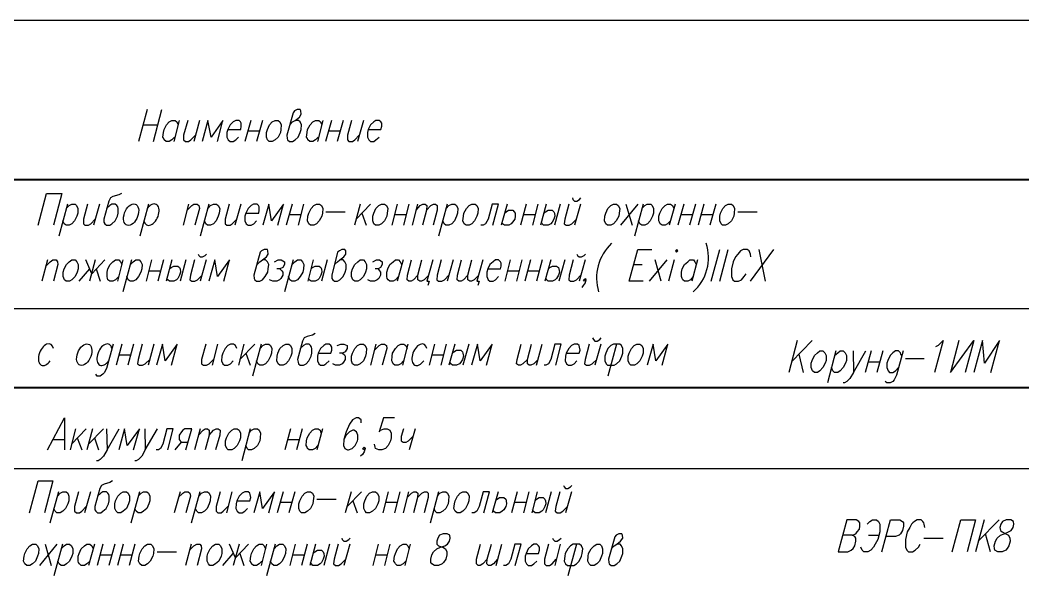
# Model space of a CAD drawing. Header units: millimetres. Extents: x 2185 to 4647, y 1259 to 2456.
# Drawn here: x 3204.9 to 3346.2, y 1896.2 to 1974.6 of the extents above; entities that cross this region are included whole.
import ezdxf

# ---------------------------------------------------------------- set-up
doc = ezdxf.new("R2010")
doc.units = ezdxf.units.MM
for name, color, linetype in [('PDF _0', 7, 'Continuous'), ('PDF _ТаБлица', 7, 'Continuous'), ('PDF _Текст.', 7, 'Continuous')]:
    doc.layers.add(name, color=color, linetype=linetype)

msp = doc.modelspace()

# ---------------------------------------------------------------- linework, layer by layer
at = {"layer": 'PDF _0', "lineweight": 25}
for points in [[(3167.15, 1974.62), (3444.85, 1974.62)], [(3167.15, 1933.91), (3444.85, 1933.91)], [(3167.15, 1911.37), (3444.85, 1911.37)]]:
    msp.add_lwpolyline(points, dxfattribs=at)
at = {"layer": 'PDF _ТаБлица', "lineweight": 40}
for points in [[(3167.15, 1952.14), (3444.85, 1952.14)], [(3167.15, 1922.8), (3444.85, 1922.8)]]:
    msp.add_lwpolyline(points, dxfattribs=at)
at = {"layer": 'PDF _Текст.', "lineweight": 25}
for points in [[(3222.78, 1961.98), (3221.57, 1957.47)], [(3223.67, 1957.47), (3224.88, 1961.98)], [(3242.91, 1959.82), (3243.29, 1960.27), (3243.67, 1960.46), (3244.24, 1960.9), (3244.5, 1961.35), (3244.44, 1961.79), (3244.37, 1961.98), (3243.93, 1961.98), (3243.55, 1961.79), (3243.36, 1961.54), (3242.47, 1958.36), (3242.53, 1957.92), (3242.59, 1957.73), (3242.85, 1957.47), (3243.29, 1957.47), (3243.67, 1957.73), (3244.05, 1958.11), (3244.37, 1958.74), (3244.5, 1959.19), (3244.56, 1959.82), (3244.37, 1960.27), (3244.12, 1960.46), (3243.67, 1960.46)], [(3222.21, 1959.82), (3224.31, 1959.82)], [(3226.65, 1958.11), (3226.27, 1957.73), (3225.89, 1957.47), (3225.45, 1957.47), (3225.19, 1957.73), (3225.13, 1957.92), (3225, 1958.11), (3225.07, 1958.74), (3225.19, 1959.19), (3225.51, 1959.82), (3225.89, 1960.27), (3226.27, 1960.46), (3226.72, 1960.46), (3226.97, 1960.27), (3227.16, 1959.82)], [(3227.29, 1960.46), (3226.53, 1957.47)], [(3228.5, 1960.46), (3227.92, 1958.36), (3227.92, 1957.73), (3228.18, 1957.47), (3228.62, 1957.47), (3228.94, 1957.73), (3229.58, 1958.36)], [(3230.15, 1960.46), (3229.39, 1957.47)], [(3232.69, 1957.47), (3233.45, 1960.46), (3231.8, 1958.11), (3231.35, 1960.46), (3230.53, 1957.47)], [(3234.15, 1959.19), (3235.99, 1959.19), (3236.05, 1959.63), (3236.05, 1960.08), (3235.93, 1960.27), (3235.74, 1960.46), (3235.29, 1960.46), (3234.91, 1960.27), (3234.47, 1959.82), (3234.15, 1959.19), (3234.02, 1958.74), (3234.02, 1958.11), (3234.21, 1957.73), (3234.47, 1957.47), (3234.91, 1957.47), (3235.29, 1957.73), (3235.67, 1958.11)], [(3237.39, 1960.46), (3236.56, 1957.47)], [(3239.04, 1960.46), (3238.21, 1957.47)], [(3246.91, 1958.11), (3246.53, 1957.73), (3246.15, 1957.47), (3245.71, 1957.47), (3245.45, 1957.73), (3245.39, 1957.92), (3245.26, 1958.11), (3245.32, 1958.74), (3245.39, 1959.19), (3245.77, 1959.82), (3246.15, 1960.27), (3246.53, 1960.46), (3246.98, 1960.46), (3247.23, 1960.27), (3247.42, 1959.82)], [(3247.55, 1960.46), (3246.78, 1957.47)], [(3248.75, 1960.46), (3247.93, 1957.47)], [(3250.4, 1960.46), (3249.58, 1957.47)], [(3251.61, 1960.46), (3251.04, 1958.36), (3251.04, 1957.73), (3251.23, 1957.47), (3251.74, 1957.47), (3252.06, 1957.73), (3252.69, 1958.36)], [(3253.26, 1960.46), (3252.44, 1957.47)], [(3253.96, 1959.19), (3255.74, 1959.19), (3255.87, 1959.63), (3255.87, 1960.08), (3255.74, 1960.27), (3255.48, 1960.46), (3255.04, 1960.46), (3254.72, 1960.27), (3254.28, 1959.82), (3253.96, 1959.19), (3253.83, 1958.74), (3253.83, 1958.11), (3254.02, 1957.73), (3254.28, 1957.47), (3254.72, 1957.47), (3255.04, 1957.73), (3255.48, 1958.11)], [(3236.94, 1959), (3238.59, 1959)], [(3248.37, 1959), (3250.02, 1959)], [(3207.41, 1945.66), (3208.62, 1950.17), (3210.78, 1950.17), (3209.57, 1945.66)], [(3219.16, 1950.17), (3218.78, 1949.98), (3217.95, 1949.73), (3217.64, 1949.54), (3217.38, 1949.09), (3216.68, 1946.55), (3216.68, 1946.11), (3216.81, 1945.85), (3217.07, 1945.66), (3217.51, 1945.66), (3217.83, 1945.85), (3218.27, 1946.3), (3218.59, 1946.93), (3218.72, 1947.38), (3218.72, 1948.01), (3218.65, 1948.27), (3218.53, 1948.46), (3218.27, 1948.65), (3217.83, 1948.65), (3217.51, 1948.46), (3217.07, 1948.01)], [(3282.73, 1949.54), (3282.79, 1949.28), (3283.04, 1949.09), (3283.36, 1949.09), (3283.74, 1949.28), (3283.93, 1949.54)], [(3211.54, 1948.65), (3210.33, 1944.14)], [(3211.35, 1948.01), (3211.8, 1948.46), (3212.18, 1948.65), (3212.62, 1948.65), (3212.81, 1948.46), (3213, 1948.01), (3213, 1947.38), (3212.87, 1946.93), (3212.56, 1946.3), (3212.18, 1945.85), (3211.8, 1945.66), (3211.35, 1945.66), (3211.1, 1945.85), (3210.91, 1946.3)], [(3214.4, 1948.65), (3213.83, 1946.55), (3213.83, 1945.85), (3214.02, 1945.66), (3214.53, 1945.66), (3214.84, 1945.85), (3215.48, 1946.55)], [(3216.05, 1948.65), (3215.22, 1945.66)], [(3222.97, 1948.65), (3221.77, 1944.14)], [(3228.62, 1948.65), (3227.86, 1945.66)], [(3228.43, 1947.82), (3229.07, 1948.46), (3229.39, 1948.65), (3229.83, 1948.65), (3230.08, 1948.46), (3230.15, 1948.01), (3229.51, 1945.66)], [(3231.48, 1948.65), (3230.27, 1944.14)], [(3231.35, 1948.01), (3231.73, 1948.46), (3232.12, 1948.65), (3232.56, 1948.65), (3232.81, 1948.46), (3233.01, 1948.01), (3232.94, 1947.38), (3232.81, 1946.93), (3232.5, 1946.3), (3232.12, 1945.85), (3231.73, 1945.66), (3231.29, 1945.66), (3231.04, 1945.85), (3230.85, 1946.3)], [(3234.34, 1948.65), (3233.77, 1946.55), (3233.77, 1945.85), (3234.02, 1945.66), (3234.47, 1945.66), (3234.78, 1945.85), (3235.42, 1946.55)], [(3235.99, 1948.65), (3235.16, 1945.66)], [(3236.69, 1947.38), (3238.53, 1947.38), (3238.59, 1947.82), (3238.59, 1948.27), (3238.47, 1948.46), (3238.28, 1948.65), (3237.77, 1948.65), (3237.45, 1948.46), (3237.01, 1948.01), (3236.69, 1947.38), (3236.56, 1946.93), (3236.56, 1946.3), (3236.75, 1945.85), (3237.01, 1945.66), (3237.45, 1945.66), (3237.83, 1945.85), (3238.21, 1946.3)], [(3241.2, 1945.66), (3242.02, 1948.65), (3240.31, 1946.3), (3239.93, 1948.65), (3239.1, 1945.66)], [(3243.23, 1948.65), (3242.4, 1945.66)], [(3244.82, 1948.65), (3244.05, 1945.66)], [(3252.82, 1948.65), (3251.99, 1945.66)], [(3254.28, 1948.65), (3252.25, 1946.55)], [(3258.02, 1948.65), (3257.26, 1945.66)], [(3259.68, 1948.65), (3258.91, 1945.66)], [(3260.88, 1948.65), (3260.12, 1945.66)], [(3260.69, 1947.82), (3261.26, 1948.46), (3261.64, 1948.65), (3261.96, 1948.65), (3262.22, 1948.46), (3262.15, 1947.82), (3261.58, 1945.66)], [(3262.15, 1947.82), (3262.79, 1948.46), (3263.17, 1948.65), (3263.42, 1948.65), (3263.68, 1948.46), (3263.68, 1947.82), (3263.11, 1945.66)], [(3265.07, 1948.65), (3263.87, 1944.14)], [(3264.95, 1948.01), (3265.33, 1948.46), (3265.71, 1948.65), (3266.15, 1948.65), (3266.41, 1948.46), (3266.6, 1948.01), (3266.53, 1947.38), (3266.41, 1946.93), (3266.09, 1946.3), (3265.71, 1945.85), (3265.33, 1945.66), (3264.88, 1945.66), (3264.63, 1945.85), (3264.44, 1946.3)], [(3271.49, 1945.66), (3272.31, 1948.65), (3271.42, 1948.65), (3270.85, 1946.55), (3270.47, 1945.85), (3270.15, 1945.66), (3269.84, 1945.66)], [(3273.52, 1948.65), (3272.69, 1945.66)], [(3276.19, 1948.65), (3275.42, 1945.66)], [(3277.84, 1948.65), (3277.08, 1945.66)], [(3279.04, 1948.65), (3278.22, 1945.66)], [(3281.01, 1948.65), (3280.19, 1945.66)], [(3282.22, 1948.65), (3281.65, 1946.55), (3281.58, 1945.85), (3281.84, 1945.66), (3282.28, 1945.66), (3282.66, 1945.85), (3283.3, 1946.55)], [(3283.87, 1948.65), (3283.04, 1945.66)], [(3291.94, 1948.65), (3289.52, 1945.66)], [(3290.28, 1948.65), (3291.17, 1945.66)], [(3292.7, 1948.65), (3291.49, 1944.14)], [(3292.51, 1948.01), (3292.95, 1948.46), (3293.27, 1948.65), (3293.78, 1948.65), (3293.97, 1948.46), (3294.16, 1948.01), (3294.16, 1947.38), (3294.03, 1946.93), (3293.71, 1946.3), (3293.33, 1945.85), (3292.95, 1945.66), (3292.51, 1945.66), (3292.25, 1945.85), (3292.06, 1946.3)], [(3296.57, 1946.3), (3296.13, 1945.85), (3295.81, 1945.66), (3295.36, 1945.66), (3295.11, 1945.85), (3294.98, 1946.11), (3294.92, 1946.3), (3294.92, 1946.93), (3295.05, 1947.38), (3295.36, 1948.01), (3295.81, 1948.46), (3296.13, 1948.65), (3296.57, 1948.65), (3296.82, 1948.46), (3297.02, 1948.01)], [(3297.21, 1948.65), (3296.38, 1945.66)], [(3298.41, 1948.65), (3297.59, 1945.66)], [(3300.06, 1948.65), (3299.24, 1945.66)], [(3301.27, 1948.65), (3300.44, 1945.66)], [(3302.92, 1948.65), (3302.1, 1945.66)], [(3242.78, 1947.19), (3244.44, 1947.19)], [(3247.99, 1947.57), (3250.72, 1947.57)], [(3253.07, 1947.38), (3253.64, 1945.66)], [(3257.64, 1947.19), (3259.29, 1947.19)], [(3273.14, 1947.38), (3273.39, 1947.57), (3273.71, 1947.82), (3274.15, 1947.82), (3274.34, 1947.82), (3274.54, 1947.57), (3274.66, 1947.38), (3274.66, 1946.93), (3274.6, 1946.55), (3274.28, 1946.11), (3274.09, 1945.85), (3273.77, 1945.66), (3273.14, 1945.66), (3272.88, 1945.85), (3272.82, 1946.11)], [(3275.81, 1947.19), (3277.46, 1947.19)], [(3278.73, 1947.38), (3278.92, 1947.57), (3279.3, 1947.82), (3279.74, 1947.82), (3279.87, 1947.82), (3280.12, 1947.57), (3280.19, 1947.38), (3280.25, 1946.93), (3280.12, 1946.55), (3279.87, 1946.11), (3279.68, 1945.85), (3279.3, 1945.66), (3278.66, 1945.66), (3278.47, 1945.85), (3278.35, 1946.11)], [(3297.97, 1947.19), (3299.62, 1947.19)], [(3300.83, 1947.19), (3302.48, 1947.19)], [(3306.03, 1947.57), (3308.76, 1947.57)], [(3238.28, 1940.14), (3238.66, 1940.52), (3239.04, 1940.77), (3239.61, 1941.22), (3239.86, 1941.6), (3239.8, 1942.04), (3239.74, 1942.23), (3239.29, 1942.23), (3238.91, 1942.04), (3238.72, 1941.85), (3237.83, 1938.61), (3237.89, 1938.17), (3237.96, 1937.98), (3238.21, 1937.79), (3238.66, 1937.79), (3239.04, 1937.98), (3239.42, 1938.42), (3239.8, 1939.06), (3239.86, 1939.5), (3239.93, 1940.14), (3239.74, 1940.52), (3239.48, 1940.77), (3239.04, 1940.77)], [(3249.2, 1940.14), (3249.64, 1940.52), (3249.96, 1940.77), (3250.53, 1941.22), (3250.79, 1941.6), (3250.79, 1942.04), (3250.66, 1942.23), (3250.21, 1942.23), (3249.9, 1942.04), (3249.64, 1941.85), (3248.82, 1938.61), (3248.82, 1938.17), (3248.94, 1937.98), (3249.2, 1937.79), (3249.64, 1937.79), (3249.96, 1937.98), (3250.4, 1938.42), (3250.72, 1939.06), (3250.85, 1939.5), (3250.85, 1940.14), (3250.66, 1940.52), (3250.4, 1940.77), (3249.96, 1940.77)], [(3292.7, 1937.79), (3290.73, 1937.79), (3291.94, 1942.23), (3293.9, 1942.23)], [(3302.29, 1937.79), (3303.49, 1942.23)], [(3303.49, 1937.79), (3304.7, 1942.23)], [(3307.87, 1941.22), (3307.81, 1941.6), (3307.62, 1942.04), (3307.37, 1942.23), (3306.79, 1942.23), (3306.41, 1942.04), (3306.03, 1941.6), (3305.72, 1941.22), (3305.4, 1940.52), (3305.14, 1939.5), (3305.14, 1938.8), (3305.14, 1938.42), (3305.33, 1937.98), (3305.59, 1937.79), (3306.16, 1937.79), (3306.54, 1937.98), (3306.92, 1938.42), (3307.24, 1938.8)], [(3307.81, 1937.79), (3311.11, 1942.23)], [(3309.02, 1942.23), (3309.91, 1937.79)], [(3229.96, 1941.6), (3230.08, 1941.41), (3230.27, 1941.22), (3230.59, 1941.22), (3230.97, 1941.41), (3231.16, 1941.6)], [(3283.36, 1941.6), (3283.43, 1941.41), (3283.68, 1941.22), (3284, 1941.22), (3284.38, 1941.41), (3284.57, 1941.6)], [(3208.75, 1940.77), (3207.92, 1937.79)], [(3208.49, 1939.88), (3209.13, 1940.52), (3209.51, 1940.77), (3209.95, 1940.77), (3210.14, 1940.52), (3210.21, 1940.14), (3209.57, 1937.79)], [(3213.19, 1937.79), (3214.72, 1939.5)], [(3216.81, 1940.77), (3214.97, 1938.8), (3214.14, 1940.77)], [(3215.48, 1940.77), (3214.65, 1937.79)], [(3215.61, 1939.5), (3216.18, 1937.79)], [(3218.78, 1938.42), (3218.34, 1937.98), (3217.95, 1937.79), (3217.51, 1937.79), (3217.26, 1937.98), (3217.19, 1938.17), (3217.13, 1938.42), (3217.13, 1939.06), (3217.26, 1939.5), (3217.57, 1940.14), (3217.95, 1940.52), (3218.34, 1940.77), (3218.78, 1940.77), (3219.03, 1940.52), (3219.23, 1940.14)], [(3219.35, 1940.77), (3218.59, 1937.79)], [(3220.56, 1940.77), (3219.35, 1936.26)], [(3220.43, 1940.14), (3220.81, 1940.52), (3221.19, 1940.77), (3221.64, 1940.77), (3221.89, 1940.52), (3222.08, 1940.14), (3222.02, 1939.5), (3221.89, 1939.06), (3221.57, 1938.42), (3221.19, 1937.98), (3220.81, 1937.79), (3220.37, 1937.79), (3220.11, 1937.98), (3219.92, 1938.42)], [(3223.42, 1940.77), (3222.65, 1937.79)], [(3225.07, 1940.77), (3224.31, 1937.79)], [(3226.27, 1940.77), (3225.45, 1937.79)], [(3225.96, 1939.5), (3226.15, 1939.69), (3226.53, 1939.88), (3226.97, 1939.88), (3227.1, 1939.88), (3227.35, 1939.69), (3227.42, 1939.5), (3227.48, 1939.06), (3227.35, 1938.61), (3227.1, 1938.17), (3226.91, 1937.98), (3226.53, 1937.79), (3225.96, 1937.79), (3225.7, 1937.98), (3225.58, 1938.17)], [(3228.24, 1940.77), (3227.42, 1937.79)], [(3229.45, 1940.77), (3228.88, 1938.61), (3228.81, 1937.98), (3229.07, 1937.79), (3229.51, 1937.79), (3229.89, 1937.98), (3230.53, 1938.61)], [(3231.1, 1940.77), (3230.27, 1937.79)], [(3233.58, 1937.79), (3234.4, 1940.77), (3232.69, 1938.42), (3232.31, 1940.77), (3231.48, 1937.79)], [(3241.51, 1939.5), (3241.77, 1939.25), (3241.9, 1939.06), (3241.9, 1938.61), (3241.64, 1938.17), (3241.45, 1937.98), (3241.07, 1937.79), (3240.5, 1937.79), (3240.05, 1937.98)], [(3240.75, 1940.52), (3241.26, 1940.77), (3241.7, 1940.77), (3242.15, 1940.52), (3242.15, 1940.14), (3241.9, 1939.69), (3241.51, 1939.5), (3241.07, 1939.5)], [(3243.36, 1940.77), (3242.15, 1936.26)], [(3243.23, 1940.14), (3243.61, 1940.52), (3243.99, 1940.77), (3244.44, 1940.77), (3244.69, 1940.52), (3244.88, 1940.14), (3244.82, 1939.5), (3244.75, 1939.06), (3244.37, 1938.42), (3243.99, 1937.98), (3243.61, 1937.79), (3243.17, 1937.79), (3242.91, 1937.98), (3242.72, 1938.42)], [(3246.21, 1940.77), (3245.45, 1937.79)], [(3245.9, 1939.5), (3246.09, 1939.69), (3246.47, 1939.88), (3246.91, 1939.88), (3247.04, 1939.88), (3247.29, 1939.69), (3247.36, 1939.5), (3247.42, 1939.06), (3247.29, 1938.61), (3247.04, 1938.17), (3246.85, 1937.98), (3246.47, 1937.79), (3245.9, 1937.79), (3245.64, 1937.98), (3245.51, 1938.17)], [(3248.18, 1940.77), (3247.36, 1937.79)], [(3255.36, 1939.5), (3255.55, 1939.25), (3255.68, 1939.06), (3255.68, 1938.61), (3255.42, 1938.17), (3255.23, 1937.98), (3254.85, 1937.79), (3254.28, 1937.79), (3253.9, 1937.98)], [(3254.6, 1940.52), (3255.1, 1940.77), (3255.55, 1940.77), (3255.93, 1940.52), (3255.93, 1940.14), (3255.68, 1939.69), (3255.36, 1939.5), (3254.91, 1939.5)], [(3258.22, 1938.42), (3257.77, 1937.98), (3257.45, 1937.79), (3257.01, 1937.79), (3256.75, 1937.98), (3256.63, 1938.17), (3256.56, 1938.42), (3256.56, 1939.06), (3256.69, 1939.5), (3257.01, 1940.14), (3257.45, 1940.52), (3257.77, 1940.77), (3258.22, 1940.77), (3258.47, 1940.52), (3258.66, 1940.14)], [(3258.85, 1940.77), (3258.02, 1937.79)], [(3260.95, 1938.61), (3260.31, 1937.98), (3259.99, 1937.79), (3259.68, 1937.79), (3259.42, 1937.98), (3259.49, 1938.61), (3260.06, 1940.77)], [(3262.47, 1938.61), (3261.84, 1937.98), (3261.45, 1937.79), (3261.2, 1937.79), (3260.95, 1937.98), (3260.95, 1938.61), (3261.52, 1940.77)], [(3263.04, 1940.77), (3262.22, 1937.79), (3262.53, 1937.79), (3262.34, 1937.15)], [(3264.25, 1940.77), (3263.68, 1938.61), (3263.61, 1937.98), (3263.87, 1937.79), (3264.31, 1937.79), (3264.69, 1937.98), (3265.33, 1938.61)], [(3265.9, 1940.77), (3265.07, 1937.79)], [(3267.99, 1938.61), (3267.36, 1937.98), (3267.04, 1937.79), (3266.72, 1937.79), (3266.47, 1937.98), (3266.53, 1938.61), (3267.11, 1940.77)], [(3269.52, 1938.61), (3268.88, 1937.98), (3268.5, 1937.79), (3268.25, 1937.79), (3267.99, 1937.98), (3267.99, 1938.61), (3268.57, 1940.77)], [(3270.09, 1940.77), (3269.26, 1937.79), (3269.58, 1937.79), (3269.39, 1937.15)], [(3270.79, 1939.5), (3272.57, 1939.5), (3272.69, 1939.88), (3272.69, 1940.33), (3272.57, 1940.52), (3272.31, 1940.77), (3271.87, 1940.77), (3271.55, 1940.52), (3271.11, 1940.14), (3270.79, 1939.5), (3270.66, 1939.06), (3270.66, 1938.42), (3270.85, 1937.98), (3271.11, 1937.79), (3271.55, 1937.79), (3271.87, 1937.98), (3272.31, 1938.42)], [(3273.96, 1940.77), (3273.2, 1937.79)], [(3275.61, 1940.77), (3274.85, 1937.79)], [(3276.82, 1940.77), (3276, 1937.79)], [(3278.47, 1940.77), (3277.65, 1937.79)], [(3279.68, 1940.77), (3278.85, 1937.79)], [(3279.36, 1939.5), (3279.55, 1939.69), (3279.93, 1939.88), (3280.38, 1939.88), (3280.5, 1939.88), (3280.76, 1939.69), (3280.82, 1939.5), (3280.89, 1939.06), (3280.76, 1938.61), (3280.5, 1938.17), (3280.31, 1937.98), (3279.93, 1937.79), (3279.3, 1937.79), (3279.11, 1937.98), (3278.98, 1938.17)], [(3281.65, 1940.77), (3280.82, 1937.79)], [(3282.85, 1940.77), (3282.28, 1938.61), (3282.22, 1937.98), (3282.47, 1937.79), (3282.92, 1937.79), (3283.3, 1937.98), (3283.93, 1938.61)], [(3284.51, 1940.77), (3283.68, 1937.79)], [(3291.36, 1940.14), (3292.57, 1940.14)], [(3293.59, 1937.79), (3296.06, 1940.77)], [(3295.24, 1937.79), (3294.41, 1940.77)], [(3297.08, 1940.77), (3296.25, 1937.79)], [(3299.75, 1938.42), (3299.36, 1937.98), (3298.98, 1937.79), (3298.54, 1937.79), (3298.29, 1937.98), (3298.22, 1938.17), (3298.09, 1938.42), (3298.09, 1939.06), (3298.22, 1939.5), (3298.54, 1940.14), (3298.98, 1940.52), (3299.3, 1940.77), (3299.81, 1940.77), (3300, 1940.52), (3300.19, 1940.14)], [(3300.38, 1940.77), (3299.56, 1937.79)], [(3223.04, 1939.25), (3224.69, 1939.25)], [(3273.58, 1939.25), (3275.23, 1939.25)], [(3276.44, 1939.25), (3278.09, 1939.25)], [(3284.63, 1937.98), (3284.44, 1937.79), (3284.31, 1937.98), (3284.57, 1938.17), (3284.63, 1937.98), (3284.51, 1937.53), (3284.25, 1937.15), (3284.06, 1936.9)], [(3246.47, 1930.42), (3246.09, 1930.17), (3245.32, 1929.98), (3244.94, 1929.79), (3244.69, 1929.34), (3243.99, 1926.74), (3244.05, 1926.36), (3244.12, 1926.1), (3244.37, 1925.91), (3244.82, 1925.91), (3245.2, 1926.1), (3245.58, 1926.55), (3245.9, 1927.18), (3246.02, 1927.63), (3246.02, 1928.26), (3245.96, 1928.45), (3245.83, 1928.71), (3245.64, 1928.9), (3245.13, 1928.9), (3244.82, 1928.71), (3244.37, 1928.26)], [(3285.58, 1929.79), (3285.71, 1929.53), (3285.9, 1929.34), (3286.22, 1929.34), (3286.6, 1929.53), (3286.79, 1929.79)], [(3218.02, 1928.9), (3217.07, 1925.47), (3216.75, 1924.83), (3216.56, 1924.64), (3216.18, 1924.39), (3215.73, 1924.39), (3215.54, 1924.64)], [(3219.23, 1928.9), (3218.4, 1925.91)], [(3220.88, 1928.9), (3220.05, 1925.91)], [(3222.08, 1928.9), (3221.51, 1926.74), (3221.45, 1926.1), (3221.7, 1925.91), (3222.15, 1925.91), (3222.53, 1926.1), (3223.16, 1926.74)], [(3223.73, 1928.9), (3222.91, 1925.91)], [(3226.21, 1925.91), (3227.04, 1928.9), (3225.32, 1926.55), (3224.94, 1928.9), (3224.11, 1925.91)], [(3231.04, 1928.9), (3230.46, 1926.74), (3230.46, 1926.1), (3230.72, 1925.91), (3231.16, 1925.91), (3231.54, 1926.1), (3232.12, 1926.74)], [(3232.69, 1928.9), (3231.93, 1925.91)], [(3235.42, 1928.26), (3235.23, 1928.71), (3234.97, 1928.9), (3234.53, 1928.9), (3234.15, 1928.71), (3233.77, 1928.26), (3233.45, 1927.63), (3233.32, 1927.18), (3233.26, 1926.55), (3233.45, 1926.1), (3233.7, 1925.91), (3234.15, 1925.91), (3234.53, 1926.1), (3234.91, 1926.55)], [(3236.43, 1928.9), (3235.67, 1925.91)], [(3237.96, 1928.9), (3235.86, 1926.74)], [(3238.85, 1928.9), (3237.64, 1924.39)], [(3238.72, 1928.26), (3239.1, 1928.71), (3239.48, 1928.9), (3239.93, 1928.9), (3240.18, 1928.71), (3240.37, 1928.26), (3240.31, 1927.63), (3240.18, 1927.18), (3239.86, 1926.55), (3239.48, 1926.1), (3239.1, 1925.91), (3238.66, 1925.91), (3238.4, 1926.1), (3238.21, 1926.55)], [(3246.91, 1927.63), (3248.69, 1927.63), (3248.82, 1928.07), (3248.82, 1928.45), (3248.69, 1928.71), (3248.44, 1928.9), (3247.99, 1928.9), (3247.67, 1928.71), (3247.23, 1928.26), (3246.91, 1927.63), (3246.78, 1927.18), (3246.78, 1926.55), (3246.98, 1926.1), (3247.23, 1925.91), (3247.67, 1925.91), (3247.99, 1926.1), (3248.44, 1926.55)], [(3249.58, 1928.71), (3250.09, 1928.9), (3250.53, 1928.9), (3250.98, 1928.71), (3250.98, 1928.26), (3250.72, 1927.82), (3250.34, 1927.63), (3249.9, 1927.63)], [(3255.04, 1928.9), (3254.28, 1925.91)], [(3254.85, 1928.07), (3255.48, 1928.71), (3255.8, 1928.9), (3256.25, 1928.9), (3256.5, 1928.71), (3256.56, 1928.26), (3255.93, 1925.91)], [(3258.91, 1926.55), (3258.53, 1926.1), (3258.15, 1925.91), (3257.71, 1925.91), (3257.45, 1926.1), (3257.39, 1926.36), (3257.26, 1926.55), (3257.33, 1927.18), (3257.39, 1927.63), (3257.77, 1928.26), (3258.15, 1928.71), (3258.53, 1928.9), (3258.98, 1928.9), (3259.23, 1928.71), (3259.42, 1928.26)], [(3259.55, 1928.9), (3258.79, 1925.91)], [(3263.3, 1928.9), (3262.53, 1925.91)], [(3264.95, 1928.9), (3264.18, 1925.91)], [(3266.15, 1928.9), (3265.33, 1925.91)], [(3268.12, 1928.9), (3267.3, 1925.91)], [(3270.6, 1925.91), (3271.42, 1928.9), (3269.71, 1926.55), (3269.33, 1928.9), (3268.5, 1925.91)], [(3276.38, 1926.74), (3275.74, 1926.1), (3275.42, 1925.91), (3275.11, 1925.91), (3274.85, 1926.1), (3274.92, 1926.74), (3275.49, 1928.9)], [(3277.9, 1926.74), (3277.27, 1926.1), (3276.89, 1925.91), (3276.63, 1925.91), (3276.38, 1926.1), (3276.38, 1926.74), (3276.95, 1928.9)], [(3277.65, 1925.91), (3278.47, 1928.9)], [(3280.38, 1925.91), (3281.14, 1928.9), (3280.25, 1928.9), (3279.68, 1926.74), (3279.36, 1926.1), (3278.98, 1925.91), (3278.73, 1925.91)], [(3281.84, 1927.63), (3283.68, 1927.63), (3283.81, 1928.07), (3283.74, 1928.45), (3283.68, 1928.71), (3283.43, 1928.9), (3282.98, 1928.9), (3282.6, 1928.71), (3282.22, 1928.26), (3281.84, 1927.63), (3281.77, 1927.18), (3281.71, 1926.55), (3281.9, 1926.1), (3282.16, 1925.91), (3282.6, 1925.91), (3282.98, 1926.1), (3283.36, 1926.55)], [(3285.08, 1928.9), (3284.51, 1926.74), (3284.44, 1926.1), (3284.7, 1925.91), (3285.14, 1925.91), (3285.52, 1926.1), (3286.16, 1926.74)], [(3286.73, 1928.9), (3285.9, 1925.91)], [(3288.95, 1928.9), (3287.74, 1924.39)], [(3295.36, 1925.91), (3296.19, 1928.9), (3294.48, 1926.55), (3294.09, 1928.9), (3293.27, 1925.91)], [(3314.41, 1929.41), (3313.21, 1924.9)], [(3316.51, 1929.41), (3313.59, 1926.42)], [(3333.97, 1928.58), (3334.35, 1928.77), (3334.99, 1929.41), (3333.78, 1924.9)], [(3337.21, 1929.41), (3336.01, 1924.9), (3339.31, 1929.41), (3338.1, 1924.9)], [(3341.72, 1924.9), (3342.93, 1929.41), (3340.83, 1926.23), (3340.51, 1929.41), (3339.31, 1924.9)], [(3218.78, 1927.37), (3220.43, 1927.37)], [(3236.69, 1927.63), (3237.32, 1925.91)], [(3250.34, 1927.63), (3250.6, 1927.37), (3250.72, 1927.18), (3250.72, 1926.74), (3250.47, 1926.36), (3250.28, 1926.1), (3249.9, 1925.91), (3249.33, 1925.91), (3248.94, 1926.1)], [(3262.91, 1927.37), (3264.57, 1927.37)], [(3265.84, 1927.63), (3266.03, 1927.82), (3266.41, 1928.07), (3266.85, 1928.07), (3266.98, 1928.07), (3267.23, 1927.82), (3267.3, 1927.63), (3267.36, 1927.18), (3267.23, 1926.74), (3266.98, 1926.36), (3266.79, 1926.1), (3266.41, 1925.91), (3265.84, 1925.91), (3265.58, 1926.1), (3265.45, 1926.36)], [(3315.3, 1924.9), (3314.67, 1927.5)], [(3319.88, 1927.94), (3318.67, 1923.44)], [(3319.69, 1927.31), (3320.13, 1927.69), (3320.45, 1927.94), (3320.89, 1927.94), (3321.15, 1927.69), (3321.34, 1927.31), (3321.34, 1926.61), (3321.21, 1926.23), (3320.89, 1925.6), (3320.45, 1925.15), (3320.13, 1924.9), (3319.69, 1924.9), (3319.43, 1925.15), (3319.24, 1925.6)], [(3322.29, 1927.94), (3322.35, 1924.9), (3324.07, 1927.94)], [(3324.83, 1927.94), (3324, 1924.9)], [(3326.48, 1927.94), (3325.65, 1924.9)], [(3329.34, 1927.94), (3328.39, 1924.52), (3328.07, 1923.88), (3327.88, 1923.63), (3327.5, 1923.44), (3327.05, 1923.44), (3326.8, 1923.63)], [(3329.15, 1927.31), (3329.02, 1927.5), (3328.96, 1927.69), (3328.7, 1927.94), (3328.26, 1927.94), (3327.88, 1927.69), (3327.5, 1927.31), (3327.18, 1926.61), (3327.05, 1926.23), (3327.05, 1925.6), (3327.24, 1925.15), (3327.43, 1924.9), (3327.88, 1924.9), (3328.26, 1925.15), (3328.7, 1925.6)], [(3329.66, 1926.87), (3332.32, 1926.87)], [(3324.38, 1926.42), (3326.04, 1926.42)], [(3322.35, 1924.9), (3321.84, 1924.07), (3321.4, 1923.63), (3321.08, 1923.44), (3320.89, 1923.44)], [(3208.75, 1913.97), (3211.16, 1918.48), (3211.16, 1913.97)], [(3252.94, 1917.78), (3252.94, 1918.23), (3252.56, 1918.48), (3252.25, 1918.48), (3251.74, 1918.23), (3251.29, 1917.59), (3250.85, 1916.51), (3250.53, 1915.43), (3250.47, 1914.61), (3250.66, 1914.16), (3251.04, 1913.97), (3251.17, 1913.97), (3251.67, 1914.16), (3252.12, 1914.61), (3252.44, 1915.24), (3252.5, 1915.43), (3252.5, 1916.07), (3252.31, 1916.51), (3251.93, 1916.77), (3251.8, 1916.77), (3251.29, 1916.51), (3250.85, 1916.07), (3250.53, 1915.43)], [(3257.64, 1918.48), (3256.12, 1918.48), (3255.48, 1916.51), (3255.68, 1916.77), (3256.18, 1916.96), (3256.63, 1916.96), (3257.01, 1916.77), (3257.2, 1916.32), (3257.2, 1915.69), (3257.07, 1915.24), (3256.75, 1914.61), (3256.37, 1914.16), (3255.87, 1913.97), (3255.42, 1913.97), (3254.98, 1914.16), (3254.91, 1914.36), (3254.85, 1914.8)], [(3212.68, 1916.96), (3211.92, 1913.97)], [(3214.21, 1916.96), (3212.11, 1914.8)], [(3215.1, 1916.96), (3214.27, 1913.97)], [(3216.62, 1916.96), (3214.53, 1914.8)], [(3217.07, 1916.96), (3217.13, 1913.97), (3218.84, 1916.96)], [(3220.88, 1913.97), (3221.7, 1916.96), (3219.99, 1914.61), (3219.61, 1916.96), (3218.78, 1913.97)], [(3222.46, 1916.96), (3222.53, 1913.97), (3224.24, 1916.96)], [(3225.7, 1913.97), (3226.46, 1916.96), (3225.58, 1916.96), (3225, 1914.8), (3224.69, 1914.16), (3224.37, 1913.97), (3224.05, 1913.97)], [(3228.24, 1913.97), (3229.07, 1916.96), (3228.12, 1916.96), (3227.8, 1916.77), (3227.61, 1916.51), (3227.29, 1916.07), (3227.29, 1915.88), (3227.29, 1915.43), (3227.42, 1915.24), (3227.61, 1915.05), (3228.56, 1915.05)], [(3230.27, 1916.96), (3229.45, 1913.97)], [(3230.02, 1916.07), (3230.66, 1916.77), (3230.97, 1916.96), (3231.29, 1916.96), (3231.54, 1916.77), (3231.54, 1916.07), (3230.97, 1913.97)], [(3231.54, 1916.07), (3232.12, 1916.77), (3232.5, 1916.96), (3232.81, 1916.96), (3233.07, 1916.77), (3233.01, 1916.07), (3232.43, 1913.97)], [(3237.32, 1916.96), (3236.12, 1912.45)], [(3237.13, 1916.32), (3237.51, 1916.77), (3237.89, 1916.96), (3238.34, 1916.96), (3238.59, 1916.77), (3238.78, 1916.32), (3238.72, 1915.69), (3238.66, 1915.24), (3238.34, 1914.61), (3237.89, 1914.16), (3237.51, 1913.97), (3237.07, 1913.97), (3236.88, 1914.16), (3236.69, 1914.61)], [(3242.97, 1916.96), (3242.21, 1913.97)], [(3244.63, 1916.96), (3243.86, 1913.97)], [(3246.85, 1914.61), (3246.47, 1914.16), (3246.09, 1913.97), (3245.64, 1913.97), (3245.39, 1914.16), (3245.32, 1914.36), (3245.2, 1914.61), (3245.26, 1915.24), (3245.32, 1915.69), (3245.71, 1916.32), (3246.09, 1916.77), (3246.47, 1916.96), (3246.91, 1916.96), (3247.17, 1916.77), (3247.29, 1916.32)], [(3247.48, 1916.96), (3246.72, 1913.97)], [(3258.91, 1916.96), (3258.6, 1915.88), (3258.6, 1915.24), (3258.85, 1915.05), (3259.29, 1915.05), (3259.61, 1915.24), (3260.25, 1915.88)], [(3260.56, 1916.96), (3259.74, 1913.97)], [(3209.57, 1915.43), (3211.1, 1915.43)], [(3212.94, 1915.69), (3213.57, 1913.97)], [(3215.35, 1915.69), (3215.92, 1913.97)], [(3242.59, 1915.43), (3244.24, 1915.43)], [(3217.13, 1913.97), (3216.62, 1913.09), (3216.18, 1912.64), (3215.86, 1912.45), (3215.67, 1912.45)], [(3222.53, 1913.97), (3222.02, 1913.09), (3221.57, 1912.64), (3221.26, 1912.45), (3221.07, 1912.45)], [(3226.72, 1913.97), (3227.61, 1915.05)], [(3253.52, 1914.16), (3253.26, 1913.97), (3253.2, 1914.16), (3253.39, 1914.36), (3253.52, 1914.16), (3253.39, 1913.72), (3253.14, 1913.34), (3252.88, 1913.09)], [(3206.21, 1905.08), (3207.41, 1909.59), (3209.51, 1909.59), (3208.3, 1905.08)], [(3217.89, 1909.59), (3217.51, 1909.4), (3216.75, 1909.15), (3216.37, 1908.96), (3216.11, 1908.51), (3215.41, 1905.97), (3215.41, 1905.53), (3215.54, 1905.34), (3215.8, 1905.08), (3216.24, 1905.08), (3216.56, 1905.34), (3217, 1905.72), (3217.32, 1906.35), (3217.45, 1906.8), (3217.45, 1907.43), (3217.38, 1907.69), (3217.26, 1907.88), (3217.07, 1908.07), (3216.56, 1908.07), (3216.24, 1907.88), (3215.8, 1907.43)], [(3281.46, 1908.96), (3281.58, 1908.77), (3281.77, 1908.51), (3282.09, 1908.51), (3282.47, 1908.77), (3282.66, 1908.96)], [(3210.27, 1908.07), (3209.06, 1903.62)], [(3210.14, 1907.43), (3210.53, 1907.88), (3210.91, 1908.07), (3211.35, 1908.07), (3211.6, 1907.88), (3211.73, 1907.43), (3211.73, 1906.8), (3211.6, 1906.35), (3211.29, 1905.72), (3210.91, 1905.34), (3210.53, 1905.08), (3210.08, 1905.08), (3209.83, 1905.34), (3209.64, 1905.72)], [(3213.13, 1908.07), (3212.56, 1905.97), (3212.56, 1905.34), (3212.81, 1905.08), (3213.26, 1905.08), (3213.57, 1905.34), (3214.21, 1905.97)], [(3214.78, 1908.07), (3213.95, 1905.08)], [(3221.7, 1908.07), (3220.5, 1903.62)], [(3221.51, 1907.43), (3221.96, 1907.88), (3222.27, 1908.07), (3222.72, 1908.07), (3222.97, 1907.88), (3223.16, 1907.43), (3223.16, 1906.8), (3223.04, 1906.35), (3222.72, 1905.72), (3222.27, 1905.34), (3221.96, 1905.08), (3221.51, 1905.08), (3221.26, 1905.34), (3221.07, 1905.72)], [(3227.42, 1908.07), (3226.59, 1905.08)], [(3227.16, 1907.24), (3227.8, 1907.88), (3228.12, 1908.07), (3228.56, 1908.07), (3228.81, 1907.88), (3228.88, 1907.43), (3228.24, 1905.08)], [(3230.21, 1908.07), (3229, 1903.62)], [(3230.08, 1907.43), (3230.46, 1907.88), (3230.85, 1908.07), (3231.29, 1908.07), (3231.54, 1907.88), (3231.73, 1907.43), (3231.67, 1906.8), (3231.54, 1906.35), (3231.23, 1905.72), (3230.85, 1905.34), (3230.46, 1905.08), (3230.02, 1905.08), (3229.77, 1905.34), (3229.58, 1905.72)], [(3233.07, 1908.07), (3232.5, 1905.97), (3232.5, 1905.34), (3232.75, 1905.08), (3233.2, 1905.08), (3233.51, 1905.34), (3234.15, 1905.97)], [(3234.72, 1908.07), (3233.96, 1905.08)], [(3235.42, 1906.8), (3237.26, 1906.8), (3237.39, 1907.24), (3237.32, 1907.69), (3237.26, 1907.88), (3237.01, 1908.07), (3236.56, 1908.07), (3236.18, 1907.88), (3235.74, 1907.43), (3235.42, 1906.8), (3235.35, 1906.35), (3235.29, 1905.72), (3235.48, 1905.34), (3235.74, 1905.08), (3236.18, 1905.08), (3236.56, 1905.34), (3236.94, 1905.72)], [(3239.93, 1905.08), (3240.75, 1908.07), (3239.04, 1905.72), (3238.66, 1908.07), (3237.83, 1905.08)], [(3241.96, 1908.07), (3241.13, 1905.08)], [(3243.61, 1908.07), (3242.78, 1905.08)], [(3246.72, 1907.05), (3249.45, 1907.05)], [(3251.55, 1908.07), (3250.72, 1905.08)], [(3253.01, 1908.07), (3250.98, 1905.97)], [(3256.75, 1908.07), (3255.99, 1905.08)], [(3258.41, 1908.07), (3257.64, 1905.08)], [(3259.61, 1908.07), (3258.85, 1905.08)], [(3259.42, 1907.24), (3260.06, 1907.88), (3260.37, 1908.07), (3260.69, 1908.07), (3260.95, 1907.88), (3260.88, 1907.24), (3260.31, 1905.08)], [(3260.88, 1907.24), (3261.52, 1907.88), (3261.9, 1908.07), (3262.22, 1908.07), (3262.41, 1907.88), (3262.41, 1907.24), (3261.84, 1905.08)], [(3263.87, 1908.07), (3262.66, 1903.62)], [(3263.68, 1907.43), (3264.06, 1907.88), (3264.44, 1908.07), (3264.88, 1908.07), (3265.14, 1907.88), (3265.33, 1907.43), (3265.26, 1906.8), (3265.2, 1906.35), (3264.88, 1905.72), (3264.44, 1905.34), (3264.06, 1905.08), (3263.61, 1905.08), (3263.36, 1905.34), (3263.23, 1905.72)], [(3270.22, 1905.08), (3271.04, 1908.07), (3270.15, 1908.07), (3269.58, 1905.97), (3269.26, 1905.34), (3268.88, 1905.08), (3268.57, 1905.08)], [(3272.25, 1908.07), (3271.42, 1905.08)], [(3271.87, 1906.8), (3272.12, 1907.05), (3272.44, 1907.24), (3272.88, 1907.24), (3273.07, 1907.24), (3273.33, 1907.05), (3273.39, 1906.8), (3273.46, 1906.35), (3273.33, 1905.97), (3273.07, 1905.53), (3272.82, 1905.34), (3272.5, 1905.08), (3271.87, 1905.08), (3271.61, 1905.34), (3271.55, 1905.53)], [(3274.92, 1908.07), (3274.15, 1905.08)], [(3276.57, 1908.07), (3275.81, 1905.08)], [(3277.77, 1908.07), (3277.01, 1905.08)], [(3277.46, 1906.8), (3277.65, 1907.05), (3278.03, 1907.24), (3278.47, 1907.24), (3278.6, 1907.24), (3278.85, 1907.05), (3278.92, 1906.8), (3278.98, 1906.35), (3278.85, 1905.97), (3278.6, 1905.53), (3278.41, 1905.34), (3278.03, 1905.08), (3277.46, 1905.08), (3277.2, 1905.34), (3277.08, 1905.53)], [(3279.74, 1908.07), (3278.92, 1905.08)], [(3280.95, 1908.07), (3280.38, 1905.97), (3280.31, 1905.34), (3280.57, 1905.08), (3281.01, 1905.08), (3281.39, 1905.34), (3282.03, 1905.97)], [(3282.6, 1908.07), (3281.77, 1905.08)], [(3241.51, 1906.61), (3243.17, 1906.61)], [(3251.8, 1906.8), (3252.37, 1905.08)], [(3256.37, 1906.61), (3258.02, 1906.61)], [(3274.54, 1906.61), (3276.19, 1906.61)], [(3322.16, 1901.97), (3322.67, 1902.16), (3322.86, 1902.42), (3323.18, 1902.8), (3323.24, 1903.24), (3323.24, 1903.69), (3323.11, 1903.88), (3322.73, 1904.13), (3321.4, 1904.13), (3320.19, 1899.62), (3321.53, 1899.62), (3322.04, 1899.81), (3322.29, 1900.07), (3322.54, 1900.45), (3322.67, 1901.08), (3322.67, 1901.53), (3322.54, 1901.78), (3322.16, 1901.97), (3320.83, 1901.97)], [(3324.26, 1903.5), (3324.64, 1903.88), (3325.02, 1904.13), (3325.59, 1904.13), (3325.85, 1903.88), (3326.04, 1903.5), (3326.04, 1903.05), (3326.04, 1902.42), (3325.78, 1901.34), (3325.4, 1900.7), (3325.15, 1900.26), (3324.77, 1899.81), (3324.38, 1899.62), (3323.81, 1899.62), (3323.56, 1899.81), (3323.37, 1900.26)], [(3326.35, 1899.62), (3327.56, 1904.13), (3328.89, 1904.13), (3329.27, 1903.88), (3329.4, 1903.69), (3329.4, 1903.24), (3329.27, 1902.61), (3328.96, 1902.16), (3328.77, 1901.97), (3328.26, 1901.78), (3326.92, 1901.78)], [(3332.39, 1903.05), (3332.32, 1903.5), (3332.26, 1903.69), (3332.13, 1903.88), (3331.88, 1904.13), (3331.31, 1904.13), (3330.93, 1903.88), (3330.73, 1903.69), (3330.54, 1903.5), (3330.29, 1903.05), (3329.91, 1902.42), (3329.66, 1901.34), (3329.66, 1900.7), (3329.66, 1900.26), (3329.85, 1899.81), (3330.1, 1899.62), (3330.67, 1899.62), (3331.05, 1899.81), (3331.5, 1900.26), (3331.75, 1900.7)], [(3336.26, 1899.62), (3337.47, 1904.13), (3339.56, 1904.13), (3338.36, 1899.62)], [(3340.77, 1904.13), (3339.56, 1899.62)], [(3342.86, 1904.13), (3339.94, 1901.08)], [(3250.21, 1901.53), (3250.28, 1901.34), (3250.53, 1901.08), (3250.85, 1901.08), (3251.23, 1901.34), (3251.42, 1901.53)], [(3279.93, 1901.53), (3280, 1901.34), (3280.25, 1901.08), (3280.57, 1901.08), (3280.89, 1901.34), (3281.14, 1901.53)], [(3288.19, 1900), (3288.63, 1900.45), (3289.01, 1900.7), (3289.52, 1901.08), (3289.84, 1901.53), (3289.78, 1901.97), (3289.71, 1902.16), (3289.27, 1902.16), (3288.89, 1901.97), (3288.7, 1901.72), (3287.81, 1898.54), (3287.87, 1898.1), (3287.93, 1897.91), (3288.19, 1897.65), (3288.63, 1897.65), (3289.01, 1897.91), (3289.39, 1898.29), (3289.71, 1898.99), (3289.84, 1899.37), (3289.84, 1900), (3289.65, 1900.45), (3289.46, 1900.7), (3289.01, 1900.7)], [(3324.45, 1901.97), (3325.91, 1901.97)], [(3332.26, 1901.53), (3334.99, 1901.53)], [(3341.66, 1899.62), (3340.96, 1902.16)], [(3210.08, 1900.7), (3207.6, 1897.65)], [(3208.43, 1900.7), (3209.26, 1897.65)], [(3210.84, 1900.7), (3209.64, 1896.19)], [(3210.65, 1900), (3211.1, 1900.45), (3211.41, 1900.7), (3211.86, 1900.7), (3212.11, 1900.45), (3212.3, 1900), (3212.3, 1899.37), (3212.18, 1898.99), (3211.86, 1898.29), (3211.41, 1897.91), (3211.1, 1897.65), (3210.65, 1897.65), (3210.4, 1897.91), (3210.21, 1898.29)], [(3214.72, 1898.29), (3214.27, 1897.91), (3213.95, 1897.65), (3213.51, 1897.65), (3213.26, 1897.91), (3213.13, 1898.1), (3213.07, 1898.29), (3213.07, 1898.99), (3213.19, 1899.37), (3213.51, 1900), (3213.95, 1900.45), (3214.27, 1900.7), (3214.72, 1900.7), (3214.97, 1900.45), (3215.16, 1900)], [(3215.35, 1900.7), (3214.53, 1897.65)], [(3216.56, 1900.7), (3215.73, 1897.65)], [(3218.21, 1900.7), (3217.38, 1897.65)], [(3219.42, 1900.7), (3218.59, 1897.65)], [(3221.07, 1900.7), (3220.24, 1897.65)], [(3229, 1900.7), (3228.18, 1897.65)], [(3228.75, 1899.81), (3229.39, 1900.45), (3229.77, 1900.7), (3230.21, 1900.7), (3230.4, 1900.45), (3230.46, 1900), (3229.83, 1897.65)], [(3237.07, 1900.7), (3235.23, 1898.73), (3234.4, 1900.7)], [(3235.74, 1900.7), (3234.91, 1897.65)], [(3238.97, 1898.29), (3238.59, 1897.91), (3238.21, 1897.65), (3237.77, 1897.65), (3237.51, 1897.91), (3237.45, 1898.1), (3237.32, 1898.29), (3237.39, 1898.99), (3237.51, 1899.37), (3237.83, 1900), (3238.21, 1900.45), (3238.59, 1900.7), (3239.04, 1900.7), (3239.29, 1900.45), (3239.48, 1900)], [(3239.61, 1900.7), (3238.85, 1897.65)], [(3240.82, 1900.7), (3239.61, 1896.19)], [(3240.69, 1900), (3241.07, 1900.45), (3241.45, 1900.7), (3241.9, 1900.7), (3242.15, 1900.45), (3242.34, 1900), (3242.28, 1899.37), (3242.15, 1898.99), (3241.83, 1898.29), (3241.45, 1897.91), (3241.07, 1897.65), (3240.63, 1897.65), (3240.37, 1897.91), (3240.18, 1898.29)], [(3243.67, 1900.7), (3242.91, 1897.65)], [(3245.32, 1900.7), (3244.56, 1897.65)], [(3246.53, 1900.7), (3245.71, 1897.65)], [(3248.5, 1900.7), (3247.67, 1897.65)], [(3249.71, 1900.7), (3249.13, 1898.54), (3249.07, 1897.91), (3249.33, 1897.65), (3249.77, 1897.65), (3250.15, 1897.91), (3250.79, 1898.54)], [(3251.36, 1900.7), (3250.53, 1897.65)], [(3255.36, 1900.7), (3254.6, 1897.65)], [(3257.01, 1900.7), (3256.25, 1897.65)], [(3259.23, 1898.29), (3258.85, 1897.91), (3258.47, 1897.65), (3258.02, 1897.65), (3257.77, 1897.91), (3257.71, 1898.1), (3257.58, 1898.29), (3257.64, 1898.99), (3257.77, 1899.37), (3258.09, 1900), (3258.47, 1900.45), (3258.85, 1900.7), (3259.29, 1900.7), (3259.55, 1900.45), (3259.74, 1900)], [(3259.87, 1900.7), (3259.1, 1897.65)], [(3270.73, 1898.54), (3270.09, 1897.91), (3269.71, 1897.65), (3269.46, 1897.65), (3269.2, 1897.91), (3269.2, 1898.54), (3269.77, 1900.7)], [(3272.19, 1898.54), (3271.61, 1897.91), (3271.23, 1897.65), (3270.92, 1897.65), (3270.66, 1897.91), (3270.73, 1898.54), (3271.3, 1900.7)], [(3272, 1897.65), (3272.76, 1900.7)], [(3274.66, 1897.65), (3275.49, 1900.7), (3274.6, 1900.7), (3274.03, 1898.54), (3273.71, 1897.91), (3273.33, 1897.65), (3273.01, 1897.65)], [(3276.19, 1899.37), (3277.96, 1899.37), (3278.09, 1899.81), (3278.09, 1900.26), (3277.96, 1900.45), (3277.71, 1900.7), (3277.27, 1900.7), (3276.95, 1900.45), (3276.5, 1900), (3276.19, 1899.37), (3276.06, 1898.99), (3276.06, 1898.29), (3276.25, 1897.91), (3276.5, 1897.65), (3276.95, 1897.65), (3277.27, 1897.91), (3277.71, 1898.29)], [(3279.36, 1900.7), (3278.79, 1898.54), (3278.79, 1897.91), (3279.04, 1897.65), (3279.49, 1897.65), (3279.87, 1897.91), (3280.44, 1898.54)], [(3281.01, 1900.7), (3280.25, 1897.65)], [(3283.3, 1900.7), (3282.09, 1896.19)], [(3216.11, 1899.18), (3217.76, 1899.18)], [(3218.97, 1899.18), (3220.62, 1899.18)], [(3224.18, 1899.62), (3226.91, 1899.62)], [(3233.45, 1897.65), (3234.91, 1899.37)], [(3235.86, 1899.37), (3236.43, 1897.65)], [(3243.29, 1899.18), (3244.94, 1899.18)], [(3246.21, 1899.37), (3246.4, 1899.62), (3246.78, 1899.81), (3247.23, 1899.81), (3247.36, 1899.81), (3247.61, 1899.62), (3247.67, 1899.37), (3247.74, 1898.99), (3247.61, 1898.54), (3247.36, 1898.1), (3247.17, 1897.91), (3246.78, 1897.65), (3246.15, 1897.65), (3245.96, 1897.91), (3245.83, 1898.1)], [(3254.98, 1899.18), (3256.63, 1899.18)]]:
    msp.add_lwpolyline(points, dxfattribs=at)
for points in [[(3240.82, 1960.46), (3241.26, 1960.46), (3241.51, 1960.27), (3241.7, 1959.82), (3241.64, 1959.19), (3241.58, 1958.74), (3241.26, 1958.11), (3240.82, 1957.73), (3240.43, 1957.47), (3239.99, 1957.47), (3239.74, 1957.73), (3239.61, 1958.11), (3239.61, 1958.74), (3239.74, 1959.19), (3240.05, 1959.82), (3240.43, 1960.27)], [(3246.66, 1948.65), (3247.1, 1948.65), (3247.36, 1948.46), (3247.55, 1948.01), (3247.48, 1947.38), (3247.42, 1946.93), (3247.04, 1946.3), (3246.66, 1945.85), (3246.28, 1945.66), (3245.83, 1945.66), (3245.58, 1945.85), (3245.39, 1946.3), (3245.45, 1946.93), (3245.58, 1947.38), (3245.9, 1948.01), (3246.28, 1948.46)], [(3255.8, 1948.65), (3256.25, 1948.65), (3256.5, 1948.46), (3256.69, 1948.01), (3256.63, 1947.38), (3256.56, 1946.93), (3256.25, 1946.3), (3255.8, 1945.85), (3255.42, 1945.66), (3254.98, 1945.66), (3254.72, 1945.85), (3254.6, 1946.3), (3254.6, 1946.93), (3254.72, 1947.38), (3255.04, 1948.01), (3255.42, 1948.46)], [(3268.57, 1948.65), (3269.01, 1948.65), (3269.26, 1948.46), (3269.46, 1948.01), (3269.39, 1947.38), (3269.26, 1946.93), (3268.95, 1946.3), (3268.57, 1945.85), (3268.19, 1945.66), (3267.74, 1945.66), (3267.49, 1945.85), (3267.3, 1946.3), (3267.36, 1946.93), (3267.42, 1947.38), (3267.8, 1948.01), (3268.19, 1948.46)], [(3288.51, 1948.65), (3288.95, 1948.65), (3289.2, 1948.46), (3289.39, 1948.01), (3289.33, 1947.38), (3289.27, 1946.93), (3288.89, 1946.3), (3288.51, 1945.85), (3288.12, 1945.66), (3287.68, 1945.66), (3287.43, 1945.85), (3287.24, 1946.3), (3287.3, 1946.93), (3287.43, 1947.38), (3287.74, 1948.01), (3288.12, 1948.46)], [(3304.7, 1948.65), (3305.14, 1948.65), (3305.4, 1948.46), (3305.59, 1948.01), (3305.52, 1947.38), (3305.46, 1946.93), (3305.14, 1946.3), (3304.7, 1945.85), (3304.32, 1945.66), (3303.87, 1945.66), (3303.68, 1945.85), (3303.49, 1946.3), (3303.49, 1946.93), (3303.62, 1947.38), (3303.94, 1948.01), (3304.32, 1948.46)], [(3297.27, 1942.04), (3297.4, 1941.85), (3297.59, 1942.04), (3297.46, 1942.23)], [(3212.18, 1940.77), (3212.62, 1940.77), (3212.87, 1940.52), (3213.07, 1940.14), (3213.07, 1939.5), (3212.94, 1939.06), (3212.62, 1938.42), (3212.18, 1937.98), (3211.86, 1937.79), (3211.35, 1937.79), (3211.16, 1937.98), (3210.97, 1938.42), (3210.97, 1939.06), (3211.1, 1939.5), (3211.41, 1940.14), (3211.8, 1940.52)], [(3252.82, 1940.77), (3253.26, 1940.77), (3253.52, 1940.52), (3253.71, 1940.14), (3253.71, 1939.5), (3253.58, 1939.06), (3253.26, 1938.42), (3252.82, 1937.98), (3252.5, 1937.79), (3252.06, 1937.79), (3251.8, 1937.98), (3251.61, 1938.42), (3251.61, 1939.06), (3251.74, 1939.5), (3252.06, 1940.14), (3252.5, 1940.52)], [(3242.34, 1928.9), (3242.78, 1928.9), (3242.97, 1928.71), (3243.17, 1928.26), (3243.17, 1927.63), (3243.04, 1927.18), (3242.72, 1926.55), (3242.34, 1926.1), (3241.96, 1925.91), (3241.51, 1925.91), (3241.26, 1926.1), (3241.07, 1926.55), (3241.13, 1927.18), (3241.2, 1927.63), (3241.51, 1928.26), (3241.96, 1928.71)], [(3252.82, 1928.9), (3253.26, 1928.9), (3253.52, 1928.71), (3253.71, 1928.26), (3253.64, 1927.63), (3253.58, 1927.18), (3253.26, 1926.55), (3252.82, 1926.1), (3252.44, 1925.91), (3251.99, 1925.91), (3251.74, 1926.1), (3251.61, 1926.55), (3251.61, 1927.18), (3251.74, 1927.63), (3252.06, 1928.26), (3252.44, 1928.71)], [(3289.39, 1928.9), (3288.51, 1928.9), (3288.12, 1928.71), (3287.74, 1928.26), (3287.43, 1927.63), (3287.3, 1927.18), (3287.3, 1926.55), (3287.49, 1926.1), (3287.68, 1925.91), (3288.63, 1925.91), (3288.95, 1926.1), (3289.39, 1926.55), (3289.71, 1927.18), (3289.84, 1927.63), (3289.84, 1928.26), (3289.65, 1928.71)], [(3291.81, 1928.9), (3292.25, 1928.9), (3292.51, 1928.71), (3292.7, 1928.26), (3292.7, 1927.63), (3292.57, 1927.18), (3292.25, 1926.55), (3291.81, 1926.1), (3291.49, 1925.91), (3290.98, 1925.91), (3290.79, 1926.1), (3290.6, 1926.55), (3290.6, 1927.18), (3290.73, 1927.63), (3291.05, 1928.26), (3291.43, 1928.71)], [(3317.59, 1927.94), (3318.03, 1927.94), (3318.29, 1927.69), (3318.48, 1927.31), (3318.48, 1926.61), (3318.35, 1926.23), (3318.03, 1925.6), (3317.59, 1925.15), (3317.27, 1924.9), (3316.83, 1924.9), (3316.57, 1925.15), (3316.38, 1925.6), (3316.38, 1926.23), (3316.51, 1926.61), (3316.83, 1927.31), (3317.27, 1927.69)], [(3235.04, 1916.96), (3235.48, 1916.96), (3235.74, 1916.77), (3235.93, 1916.32), (3235.93, 1915.69), (3235.8, 1915.24), (3235.48, 1914.61), (3235.04, 1914.16), (3234.72, 1913.97), (3234.21, 1913.97), (3234.02, 1914.16), (3233.83, 1914.61), (3233.83, 1915.24), (3233.96, 1915.69), (3234.28, 1916.32), (3234.72, 1916.77)], [(3219.42, 1908.07), (3219.86, 1908.07), (3220.11, 1907.88), (3220.3, 1907.43), (3220.3, 1906.8), (3220.18, 1906.35), (3219.86, 1905.72), (3219.42, 1905.34), (3219.1, 1905.08), (3218.65, 1905.08), (3218.4, 1905.34), (3218.21, 1905.72), (3218.21, 1906.35), (3218.34, 1906.8), (3218.65, 1907.43), (3219.1, 1907.88)], [(3245.39, 1908.07), (3245.83, 1908.07), (3246.09, 1907.88), (3246.28, 1907.43), (3246.21, 1906.8), (3246.15, 1906.35), (3245.83, 1905.72), (3245.39, 1905.34), (3245.01, 1905.08), (3244.56, 1905.08), (3244.31, 1905.34), (3244.18, 1905.72), (3244.18, 1906.35), (3244.31, 1906.8), (3244.63, 1907.43), (3245.01, 1907.88)], [(3254.53, 1908.07), (3254.98, 1908.07), (3255.23, 1907.88), (3255.42, 1907.43), (3255.42, 1906.8), (3255.29, 1906.35), (3254.98, 1905.72), (3254.53, 1905.34), (3254.15, 1905.08), (3253.71, 1905.08), (3253.52, 1905.34), (3253.33, 1905.72), (3253.33, 1906.35), (3253.45, 1906.8), (3253.77, 1907.43), (3254.15, 1907.88)], [(3267.3, 1908.07), (3267.74, 1908.07), (3267.99, 1907.88), (3268.19, 1907.43), (3268.12, 1906.8), (3267.99, 1906.35), (3267.68, 1905.72), (3267.3, 1905.34), (3266.92, 1905.08), (3266.47, 1905.08), (3266.22, 1905.34), (3266.03, 1905.72), (3266.09, 1906.35), (3266.22, 1906.8), (3266.53, 1907.43), (3266.92, 1907.88)], [(3343.88, 1904.13), (3343.37, 1903.88), (3343.12, 1903.5), (3342.99, 1903.05), (3343.05, 1902.61), (3343.31, 1902.42), (3343.82, 1902.16), (3344.2, 1901.97), (3344.39, 1901.53), (3344.45, 1901.08), (3344.26, 1900.45), (3344.01, 1900.07), (3343.82, 1899.81), (3343.31, 1899.62), (3342.67, 1899.62), (3342.29, 1899.81), (3342.23, 1900.07), (3342.17, 1900.45), (3342.36, 1901.08), (3342.61, 1901.53), (3343.05, 1901.97), (3343.56, 1902.16), (3344.2, 1902.42), (3344.58, 1902.61), (3344.83, 1903.05), (3344.96, 1903.5), (3344.9, 1903.88), (3344.51, 1904.13)], [(3264.5, 1902.16), (3263.99, 1901.97), (3263.74, 1901.53), (3263.61, 1901.08), (3263.61, 1900.7), (3263.87, 1900.45), (3264.44, 1900.26), (3264.82, 1900), (3265.01, 1899.62), (3265.01, 1899.18), (3264.88, 1898.54), (3264.57, 1898.1), (3264.38, 1897.91), (3263.87, 1897.65), (3263.3, 1897.65), (3262.91, 1897.91), (3262.79, 1898.1), (3262.79, 1898.54), (3262.91, 1899.18), (3263.17, 1899.62), (3263.61, 1900), (3264.12, 1900.26), (3264.76, 1900.45), (3265.14, 1900.7), (3265.39, 1901.08), (3265.52, 1901.53), (3265.45, 1901.97), (3265.07, 1902.16)], [(3206.65, 1900.7), (3207.1, 1900.7), (3207.35, 1900.45), (3207.54, 1900), (3207.48, 1899.37), (3207.35, 1898.99), (3207.03, 1898.29), (3206.65, 1897.91), (3206.27, 1897.65), (3205.83, 1897.65), (3205.57, 1897.91), (3205.38, 1898.29), (3205.45, 1898.99), (3205.57, 1899.37), (3205.89, 1900), (3206.27, 1900.45)], [(3222.84, 1900.7), (3223.29, 1900.7), (3223.54, 1900.45), (3223.73, 1900), (3223.67, 1899.37), (3223.61, 1898.99), (3223.23, 1898.29), (3222.84, 1897.91), (3222.46, 1897.65), (3222.02, 1897.65), (3221.77, 1897.91), (3221.57, 1898.29), (3221.64, 1898.99), (3221.77, 1899.37), (3222.08, 1900), (3222.46, 1900.45)], [(3232.43, 1900.7), (3232.88, 1900.7), (3233.13, 1900.45), (3233.32, 1900), (3233.32, 1899.37), (3233.2, 1898.99), (3232.88, 1898.29), (3232.43, 1897.91), (3232.05, 1897.65), (3231.61, 1897.65), (3231.42, 1897.91), (3231.23, 1898.29), (3231.23, 1898.99), (3231.35, 1899.37), (3231.67, 1900), (3232.05, 1900.45)], [(3283.74, 1900.7), (3282.85, 1900.7), (3282.47, 1900.45), (3282.09, 1900), (3281.71, 1899.37), (3281.65, 1898.99), (3281.58, 1898.29), (3281.77, 1897.91), (3282.03, 1897.65), (3282.92, 1897.65), (3283.3, 1897.91), (3283.68, 1898.29), (3284, 1898.99), (3284.12, 1899.37), (3284.19, 1900), (3284, 1900.45)], [(3286.16, 1900.7), (3286.6, 1900.7), (3286.85, 1900.45), (3286.98, 1900), (3286.98, 1899.37), (3286.85, 1898.99), (3286.54, 1898.29), (3286.16, 1897.91), (3285.78, 1897.65), (3285.33, 1897.65), (3285.08, 1897.91), (3284.89, 1898.29), (3284.95, 1898.99), (3285.01, 1899.37), (3285.39, 1900), (3285.78, 1900.45)]]:
    msp.add_lwpolyline(points, close=True, dxfattribs=at)
for centre, radius, start, end in [((3292.89, 1938.2), 6.76, 133.2941, 196.645), ((3295.44, 1941.1), 6.47, 311.6924, 18.2467)]:
    msp.add_arc(centre, radius, start, end, dxfattribs=at)
for centre, major_axis, ratio, start_param, end_param in [((3220.53, 1947.16), (0.62, 1.48), 0.589085, 0.4695944954053551, 6.75277980258494), ((3223.39, 1947.16), (0.64, 1.47), 0.591439, 2.429145, 7.511204), ((3208.53, 1927.41), (0.62, 1.49), 0.583901, 5.543205, 10.63999), ((3213.92, 1927.41), (0.62, 1.48), 0.589085, 0.4695943608365573, 6.752779668016143), ((3216.78, 1927.41), (0.62, 1.48), 0.588086, 5.55018, 10.642716), ((3261.17, 1927.4), (0.63, 1.48), 0.588119, 5.560953, 10.646591)]:
    msp.add_ellipse(centre, major_axis=major_axis, ratio=ratio, start_param=start_param, end_param=end_param, dxfattribs=at)

doc.saveas('drawing.dxf')
